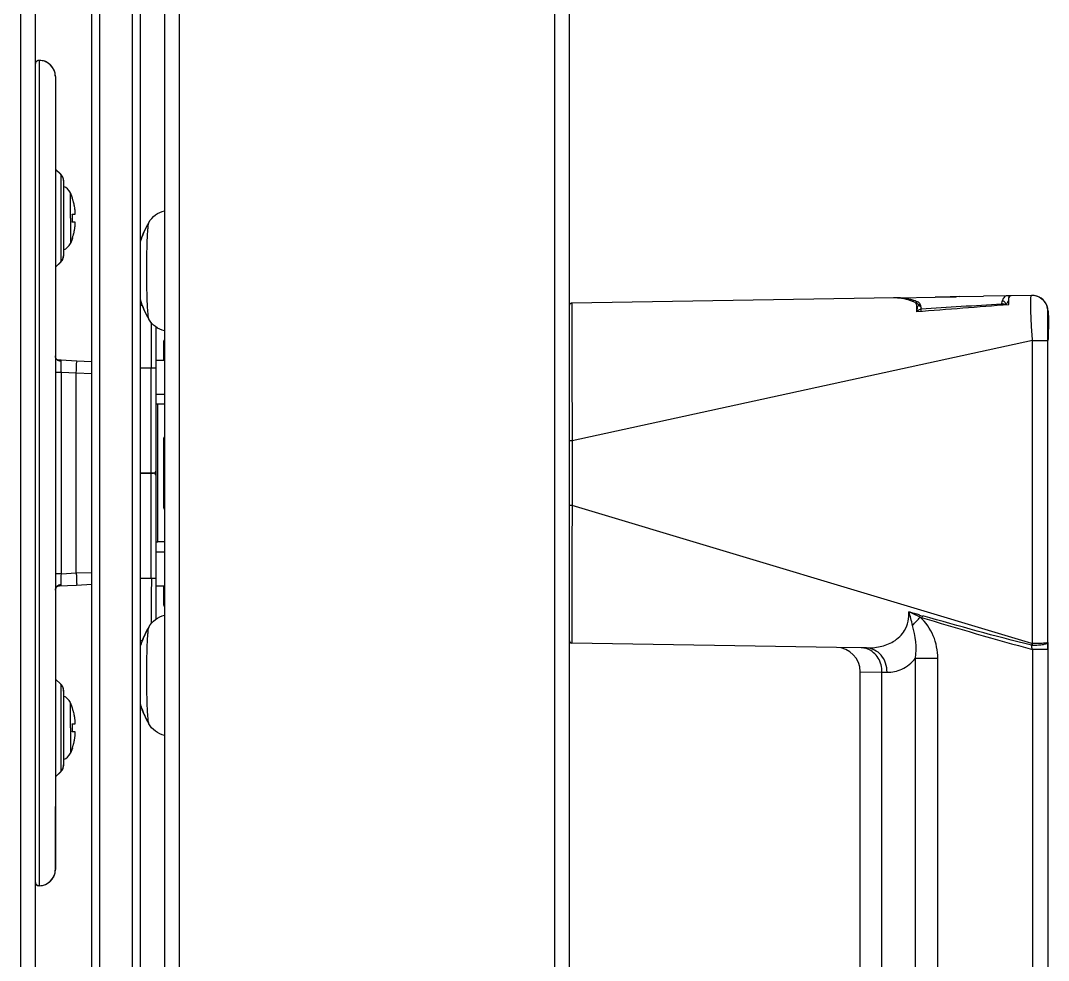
# Model space of a CAD drawing. Header units: millimetres. Extents: x 473 to 3963, y -1329 to 3488.
# Drawn here: x 3836 to 3963, y 1707.7 to 1823.9 of the extents above; entities that cross this region are included whole.
import ezdxf

# ---------------------------------------------------------------- set-up
doc = ezdxf.new("R2010")
doc.units = ezdxf.units.MM
doc.header["$LTSCALE"] = 392.37
doc.layers.get('0').update_dxf_attribs({"linetype": 'CONTINUOUS'})

msp = doc.modelspace()

# ---------------------------------------------------------------- linework, layer by layer
at = {"linetype": 'Continuous'}
for p, q in [((3836.01, 2043.77), (3836.01, 1400.77)), ((3837.81, 2043.77), (3837.81, 1570.07)), ((3853.81, 2042.47), (3853.81, 1493.47)), ((3855.61, 2042.47), (3855.61, 1493.47)), ((3902.01, 2042.47), (3902.01, 1493.47)), ((3903.81, 2042.47), (3903.81, 1493.47)), ((3844.81, 1598.97), (3844.81, 1936.97)), ((3844.81, 1598.97), (3844.81, 1936.97)), ((3845.81, 1598.97), (3845.81, 1936.97)), ((3849.81, 1936.97), (3849.81, 1598.97)), ((3850.81, 1936.97), (3850.81, 1598.97)), ((3850.81, 1936.97), (3850.81, 1598.97)), ((3838.31, 1818.97), (3838.31, 1801.62)), ((3840.31, 1816.97), (3840.31, 1809.17)), ((3840.31, 1816.97), (3840.31, 1809.17)), ((3840.31, 1809.17), (3840.31, 1767.97)), ((3840.99, 1804.89), (3840.31, 1805.51)), ((3840.99, 1804.89), (3840.31, 1805.51)), ((3840.99, 1804.86), (3840.31, 1805.5)), ((3840.99, 1804.86), (3840.31, 1805.5)), ((3840.99, 1804.89), (3840.99, 1804.87)), ((3840.99, 1804.86), (3840.99, 1803.83)), ((3841.31, 1804.15), (3841.31, 1804.13)), ((3841.31, 1804.13), (3841.31, 1803.73)), ((3840.99, 1803.83), (3840.99, 1803.57)), ((3840.99, 1803.57), (3840.99, 1795.37)), ((3841.31, 1803.73), (3841.31, 1803.37)), ((3841.31, 1803.37), (3841.31, 1795.56)), ((3838.31, 1801.62), (3838.31, 1797.32)), ((3842.42, 1801.97), (3842.17, 1802.59)), ((3842.17, 1799.47), (3842.17, 1802.59)), ((3842.4, 1801.97), (3842.42, 1801.97)), ((3842.17, 1799.47), (3842.17, 1796.34)), ((3842.4, 1799.97), (3842.75, 1799.97)), ((3842.75, 1798.97), (3842.4, 1798.97)), ((3851.85, 1798.94), (3851.85, 1798.94)), ((3838.31, 1797.32), (3838.31, 1767.97)), ((3842.42, 1796.96), (3842.17, 1796.34)), ((3842.42, 1796.97), (3842.4, 1796.97)), ((3840.99, 1795.37), (3840.99, 1795.1)), ((3840.99, 1795.1), (3840.99, 1794.07)), ((3841.31, 1795.56), (3841.31, 1795.2)), ((3841.31, 1795.2), (3841.31, 1794.8)), ((3840.99, 1794.07), (3840.31, 1793.43)), ((3840.31, 1793.43), (3840.99, 1794.07)), ((3840.31, 1793.42), (3840.99, 1794.04)), ((3840.99, 1794.04), (3840.31, 1793.42)), ((3840.99, 1794.06), (3840.99, 1794.04)), ((3841.31, 1794.8), (3841.31, 1794.78)), ((3941.52, 1789.59), (3904.15, 1788.97)), ((3941.52, 1789.59), (3904.15, 1788.97)), ((3904.15, 1788.97), (3904.15, 1788.97)), ((3943.9, 1789.63), (3941.52, 1789.59)), ((3943.9, 1789.63), (3941.52, 1789.59)), ((3944.41, 1789.64), (3949.04, 1789.72)), ((3949.44, 1789.73), (3949.56, 1789.73)), ((3949.56, 1789.73), (3950.48, 1789.74)), ((3950.48, 1789.74), (3950.55, 1789.74)), ((3950.55, 1789.74), (3950.64, 1789.75)), ((3950.64, 1789.75), (3951.04, 1789.75)), ((3951.04, 1789.75), (3951.05, 1789.75)), ((3951.05, 1789.75), (3951.12, 1789.75)), ((3951.12, 1789.75), (3951.14, 1789.75)), ((3951.14, 1789.75), (3951.17, 1789.75)), ((3951.17, 1789.75), (3951.62, 1789.76)), ((3951.62, 1789.76), (3951.63, 1789.76)), ((3952.1, 1789.77), (3955.02, 1789.82)), ((3957.91, 1789.87), (3955.02, 1789.82)), ((3957.24, 1788.89), (3957.25, 1788.85)), ((3957.82, 1788.8), (3957.82, 1788.76)), ((3957.91, 1789.87), (3957.91, 1789.87)), ((3958.05, 1789.87), (3957.91, 1789.87)), ((3958.43, 1789.88), (3958.05, 1789.87)), ((3958.14, 1788.78), (3958.15, 1789.67)), ((3960.95, 1789.92), (3958.43, 1789.88)), ((3960.99, 1789.92), (3960.98, 1789.92)), ((3960.98, 1789.92), (3960.99, 1789.92)), ((3960.99, 1789.92), (3960.99, 1789.92)), ((3946.78, 1788.34), (3946.78, 1788.62)), ((3946.78, 1788.28), (3946.78, 1788.34)), ((3946.79, 1787.9), (3946.78, 1788.28)), ((3946.83, 1787.9), (3946.84, 1788.09)), ((3946.84, 1788.09), (3946.85, 1788.34)), ((3947.31, 1788.21), (3947.31, 1788.44)), ((3963.01, 1787.97), (3962.99, 1787.97)), ((3962.99, 1784.35), (3962.99, 1787.92)), ((3962.99, 1787.92), (3962.99, 1787.92)), ((3963.01, 1787.97), (3963.01, 1787.92)), ((3963.02, 1787.97), (3963.01, 1787.97)), ((3963.01, 1787.92), (3963.03, 1786.97)), ((3963.02, 1787.97), (3963.02, 1787.92)), ((3963.02, 1787.92), (3963.05, 1786.97)), ((3851.85, 1786.99), (3851.85, 1786.99)), ((3963.03, 1786.97), (3962.99, 1786.97)), ((3963.03, 1786.97), (3963.01, 1784.46)), ((3963.05, 1786.97), (3963.03, 1784.46)), ((3963.05, 1786.97), (3963.03, 1786.97)), ((3852.71, 1786.04), (3852.71, 1783.82)), ((3852.71, 1783.82), (3852.71, 1783.8)), ((3852.71, 1783.8), (3852.71, 1782.3)), ((3853.71, 1782.72), (3853.71, 1784.27)), ((3961.08, 1784.35), (3904.18, 1771.97)), ((3961.08, 1746.9), (3961.08, 1784.35)), ((3961.08, 1784.35), (3962.98, 1784.35)), ((3962.98, 1747.02), (3962.98, 1784.35)), ((3962.99, 1784.46), (3963.01, 1784.46)), ((3963.01, 1784.46), (3963.03, 1784.46)), ((3853.71, 1781.91), (3853.71, 1782.72)), ((3853.71, 1782.72), (3853.81, 1782.72)), ((3840.68, 1781.92), (3840.65, 1781.92)), ((3840.68, 1781.92), (3840.65, 1781.92)), ((3841.03, 1781.9), (3840.68, 1781.92)), ((3841.03, 1781.9), (3840.68, 1781.92)), ((3842.94, 1781.8), (3841.03, 1781.9)), ((3842.94, 1781.8), (3841.03, 1781.9)), ((3844.81, 1781.7), (3842.94, 1781.8)), ((3852.71, 1782.3), (3852.71, 1782.22)), ((3852.71, 1782.22), (3852.71, 1780.97)), ((3852.71, 1781.91), (3853.81, 1781.91)), ((3852.71, 1781.91), (3853.81, 1781.91)), ((3904.14, 1781.49), (3904.15, 1780.95)), ((3841.05, 1780.4), (3840.31, 1780.4)), ((3842.89, 1780.3), (3841.05, 1780.4)), ((3841.05, 1755.53), (3841.05, 1780.4)), ((3842.89, 1755.63), (3842.89, 1780.3)), ((3844.81, 1780.24), (3842.89, 1780.3)), ((3850.81, 1780.96), (3851.21, 1780.96)), ((3851.21, 1780.96), (3852.17, 1780.96)), ((3852.17, 1780.96), (3852.71, 1780.97)), ((3852.17, 1767.97), (3852.17, 1780.96)), ((3852.71, 1780.97), (3852.71, 1768.22)), ((3852.71, 1777.71), (3853.81, 1777.71)), ((3852.71, 1777.71), (3853.81, 1777.71)), ((3853.81, 1776.47), (3852.98, 1776.47)), ((3853.81, 1776.47), (3852.98, 1776.47)), ((3852.98, 1759.47), (3852.98, 1776.47)), ((3853.71, 1770.72), (3853.71, 1772.27)), ((3904.18, 1771.97), (3903.81, 1771.97)), ((3904.18, 1771.97), (3904.18, 1763.95)), ((3853.71, 1765.21), (3853.71, 1770.72)), ((3853.71, 1765.21), (3853.71, 1770.72)), ((3853.71, 1770.72), (3853.81, 1770.72)), ((3838.31, 1767.97), (3838.31, 1738.61)), ((3840.31, 1767.97), (3840.31, 1755.53)), ((3840.31, 1767.97), (3840.31, 1726.92)), ((3850.96, 1767.97), (3850.81, 1767.97)), ((3850.81, 1767.97), (3850.96, 1767.97)), ((3851.03, 1767.97), (3850.96, 1767.97)), ((3850.96, 1767.97), (3851.03, 1767.97)), ((3851.46, 1767.97), (3851.03, 1767.97)), ((3851.03, 1767.97), (3851.46, 1767.97)), ((3851.59, 1767.97), (3851.46, 1767.97)), ((3851.46, 1767.97), (3851.59, 1767.97)), ((3851.7, 1767.97), (3851.59, 1767.97)), ((3851.59, 1767.97), (3851.7, 1767.97)), ((3852.17, 1767.97), (3851.7, 1767.97)), ((3851.7, 1767.97), (3852.17, 1767.97)), ((3852.17, 1767.97), (3852.46, 1767.97)), ((3852.46, 1767.97), (3852.17, 1767.97)), ((3852.17, 1754.97), (3852.17, 1767.97)), ((3852.71, 1768.22), (3852.71, 1767.72)), ((3852.71, 1767.72), (3852.71, 1768.22)), ((3852.71, 1767.72), (3852.71, 1754.96)), ((3853.71, 1763.66), (3853.71, 1765.21)), ((3853.71, 1765.21), (3853.81, 1765.21)), ((3904.18, 1763.95), (3903.81, 1763.95)), ((3961.01, 1746.91), (3904.18, 1763.95)), ((3853.81, 1759.47), (3852.98, 1759.47)), ((3853.81, 1759.47), (3852.98, 1759.47)), ((3852.71, 1758.22), (3853.81, 1758.22)), ((3852.71, 1758.22), (3853.81, 1758.22)), ((3842.89, 1755.63), (3844.81, 1755.69)), ((3840.31, 1755.53), (3840.31, 1753.49)), ((3841.05, 1755.53), (3840.31, 1755.53)), ((3841.05, 1755.53), (3842.89, 1755.63)), ((3850.81, 1754.97), (3851.21, 1754.97)), ((3851.21, 1754.97), (3852.17, 1754.97)), ((3852.17, 1754.97), (3852.71, 1754.96)), ((3852.71, 1754.96), (3852.71, 1753.71)), ((3904.14, 1754.97), (3904.13, 1754.44)), ((3840.31, 1753.49), (3840.31, 1742.5)), ((3840.65, 1754.01), (3840.67, 1754.02)), ((3840.65, 1754.01), (3840.68, 1754.01)), ((3840.67, 1754.02), (3840.68, 1754.02)), ((3840.68, 1754.01), (3842.94, 1754.13)), ((3842.94, 1754.13), (3844.81, 1754.23)), ((3852.71, 1754.02), (3853.81, 1754.02)), ((3852.71, 1754.02), (3853.81, 1754.02)), ((3852.71, 1753.71), (3852.71, 1753.63)), ((3852.71, 1753.63), (3852.71, 1752.13)), ((3853.71, 1753.21), (3853.71, 1754.02)), ((3853.71, 1753.21), (3853.71, 1754.02)), ((3853.71, 1751.66), (3853.71, 1753.21)), ((3853.71, 1753.21), (3853.81, 1753.21)), ((3852.71, 1752.13), (3852.71, 1752.12)), ((3852.71, 1752.12), (3852.71, 1749.89)), ((3851.85, 1748.94), (3851.85, 1748.94)), ((3936.84, 1746.41), (3904.15, 1746.96)), ((3936.84, 1746.41), (3904.15, 1746.96)), ((3962.98, 1747.02), (3962.98, 1746.16)), ((3962.99, 1746.16), (3962.99, 1747.02)), ((3939.92, 1746.36), (3936.84, 1746.41)), ((3939.92, 1746.36), (3936.84, 1746.41)), ((3940.55, 1746.35), (3939.92, 1746.36)), ((3940.55, 1746.35), (3939.92, 1746.36)), ((3961.09, 1746.16), (3961.09, 1622.96)), ((3962.98, 1746.16), (3961.09, 1746.16)), ((3962.98, 1746.16), (3962.98, 1622.96)), ((3946.61, 1622.55), (3946.61, 1745.08)), ((3946.61, 1745.08), (3949.37, 1745.08)), ((3949.37, 1622.55), (3949.37, 1745.08)), ((3939.79, 1743.42), (3942.47, 1743.36)), ((3939.79, 1622.33), (3939.79, 1743.41)), ((3942.47, 1622.41), (3942.47, 1743.36)), ((3942.47, 1743.36), (3943.1, 1743.35)), ((3840.99, 1741.89), (3840.31, 1742.51)), ((3840.99, 1741.89), (3840.31, 1742.51)), ((3840.99, 1741.86), (3840.31, 1742.5)), ((3840.99, 1741.86), (3840.31, 1742.5)), ((3840.99, 1741.89), (3840.99, 1741.87)), ((3840.99, 1741.86), (3840.99, 1740.83)), ((3840.99, 1740.83), (3840.99, 1740.57)), ((3840.99, 1740.57), (3840.99, 1732.37)), ((3841.31, 1741.15), (3841.31, 1741.13)), ((3841.31, 1741.03), (3841.31, 1741.15)), ((3841.31, 1741.13), (3841.31, 1740.73)), ((3841.31, 1740.73), (3841.31, 1740.37)), ((3841.31, 1740.37), (3841.31, 1732.56)), ((3842.42, 1738.97), (3842.17, 1739.59)), ((3842.17, 1736.47), (3842.17, 1739.59)), ((3838.31, 1738.61), (3838.31, 1734.31)), ((3842.4, 1738.97), (3842.42, 1738.97)), ((3842.4, 1736.97), (3842.75, 1736.97)), ((3851.85, 1736.99), (3851.85, 1736.99)), ((3842.17, 1736.47), (3842.17, 1733.34)), ((3842.75, 1735.97), (3842.4, 1735.97)), ((3838.31, 1734.31), (3838.31, 1716.97)), ((3842.42, 1733.96), (3842.17, 1733.34)), ((3842.42, 1733.97), (3842.4, 1733.97)), ((3840.99, 1732.37), (3840.99, 1732.1)), ((3840.99, 1732.1), (3840.99, 1731.07)), ((3841.31, 1732.56), (3841.31, 1732.2)), ((3841.31, 1732.2), (3841.31, 1731.8)), ((3841.31, 1731.78), (3841.31, 1731.9)), ((3841.31, 1731.8), (3841.31, 1731.78)), ((3840.99, 1731.07), (3840.31, 1730.43)), ((3840.31, 1730.43), (3840.99, 1731.07)), ((3840.31, 1730.42), (3840.99, 1731.04)), ((3840.99, 1731.04), (3840.31, 1730.42)), ((3840.99, 1731.06), (3840.99, 1731.04)), ((3840.31, 1726.92), (3840.31, 1726.76)), ((3840.31, 1726.92), (3840.31, 1726.76)), ((3840.31, 1726.76), (3840.31, 1718.97)), ((3840.31, 1718.97), (3840.31, 1726.76)), ((3840.31, 1726.76), (3840.31, 1718.97)), ((3840.31, 1718.97), (3840.31, 1726.76))]:
    msp.add_line(p, q, dxfattribs=at)
for points in [[(3958.05, 1789.86), (3958, 1789.86), (3957.91, 1789.87)], [(3840.51, 1782.02), (3840.47, 1782.05), (3840.39, 1782.15), (3840.34, 1782.28), (3840.31, 1782.41), (3840.31, 1782.44)], [(3840.65, 1781.92), (3840.64, 1781.93), (3840.56, 1781.97), (3840.51, 1782.02)], [(3840.68, 1781.91), (3840.68, 1781.91), (3840.65, 1781.92)], [(3840.31, 1753.49), (3840.31, 1753.51), (3840.33, 1753.64), (3840.38, 1753.76), (3840.45, 1753.86), (3840.53, 1753.94), (3840.61, 1753.99), (3840.65, 1754.01)], [(3947.53, 1750.23), (3947.54, 1750.27), (3947.54, 1750.33)], [(3961.08, 1746.9), (3961.06, 1746.9), (3961.03, 1746.9), (3961.01, 1746.91)], [(3960.96, 1746.7), (3960.99, 1746.69), (3961.02, 1746.69), (3961.05, 1746.69), (3961.08, 1746.69)]]:
    msp.add_lwpolyline(points, dxfattribs=at)
for centre, radius, start, end in [((3838.31, 1818.47), 0.5, 90, 180), ((3838.31, 1818.47), 0.5, 158.2283, 180), ((3838.31, 1818.47), 0.5, 150.9708, 158.2283), ((3838.31, 1818.47), 0.5, 136.4566, 150.9708), ((3838.31, 1818.47), 0.5, 127.7474, 136.4566), ((3838.31, 1818.47), 0.5, 114.6848, 127.7474), ((3838.31, 1818.47), 0.5, 105.3533, 114.6848), ((3838.31, 1818.47), 0.5, 92.894, 105.3533), ((3838.31, 1818.47), 0.5, 90, 92.894), ((3838.31, 1816.97), 2, 78.93, 90), ((3838.31, 1816.97), 2, 0, 90), ((3838.31, 1816.97), 2, 70.159, 78.93), ((3838.31, 1816.97), 2, 63.143, 70.159), ((3838.31, 1816.97), 2, 54.1226, 63.143), ((3838.31, 1816.97), 2, 47.3571, 54.1226), ((3838.31, 1816.97), 2, 37.8857, 47.3571), ((3838.31, 1816.97), 2, 31.5714, 37.8857), ((3838.31, 1816.97), 2, 21.0476, 31.5714), ((3838.31, 1816.97), 2, 15.7857, 21.0476), ((3838.31, 1816.97), 2, 0, 15.7857), ((3840.31, 1804.15), 1, 46.1073, 47.4896), ((3840.31, 1804.15), 1, 46.1073, 47.4896), ((3840.31, 1804.13), 1, 15.658, 46.9749), ((3840.31, 1804.13), 1, 15.658, 46.9749), ((3840.31, 1804.15), 1, 31.6596, 46.1073), ((3840.31, 1804.15), 1, 31.6596, 46.1073), ((3840.31, 1804.15), 1, 15.8296, 31.6596), ((3840.31, 1804.15), 1, 15.8295, 31.6596), ((3840.31, 1804.15), 1, 0, 15.8296), ((3840.31, 1804.15), 1, 0, 15.8295), ((3840.31, 1804.13), 1, 0, 15.658), ((3840.31, 1804.13), 1, 0, 15.658), ((3840.81, 1801.97), 1.5, 24.7199, 70.2058), ((3835.79, 1799.65), 7.01, 17.6949, 19.259), ((3835.78, 1799.65), 7.01, 16.1381, 17.6948), ((3835.78, 1799.65), 7.02, 15.8544, 16.1382), ((3835.77, 1799.65), 7.02, 14.5816, 15.8543), ((3835.77, 1799.65), 7.03, 14.0137, 14.5816), ((3835.76, 1799.65), 7.04, 13.0187, 14.0136), ((3835.75, 1799.64), 7.04, 12.287, 13.0187), ((3835.74, 1799.64), 7.05, 11.4455, 12.287), ((3835.73, 1799.64), 7.07, 10.5913, 11.4454), ((3835.71, 1799.64), 7.09, 9.8684, 10.5914), ((3835.69, 1799.63), 7.11, 8.8538, 9.8681), ((3835.66, 1799.63), 7.14, 8.2981, 8.854), ((3835.61, 1799.62), 7.19, 6.7465, 8.2965), ((3838.58, 1800.22), 4.18, 2.3502, 3.3845), ((3838.54, 1800.22), 4.22, 1.9486, 2.3513), ((3838.51, 1800.22), 4.24, 1.3637, 1.9484), ((3838.49, 1800.22), 4.26, 0.8923, 1.3639), ((3838.48, 1800.22), 4.27, 0.4067, 0.8922), ((3838.48, 1800.22), 4.28, 359.8971, 0.4068), ((3838.48, 1800.22), 4.28, 359.464, 359.8971), ((3838.49, 1800.22), 4.27, 358.909, 359.4642), ((3838.5, 1800.22), 4.26, 358.523, 358.9089), ((3835.25, 1799.47), 7.17, 359.9987, 3.9948), ((3835.25, 1799.47), 7.17, 356.0052, 0.0013), ((3838.52, 1800.21), 4.24, 357.8846, 358.5233), ((3838.54, 1800.21), 4.21, 357.5752, 357.8843), ((3838.58, 1800.21), 4.18, 356.6153, 357.5762), ((3838.58, 1798.72), 4.18, 2.4238, 3.3847), ((3838.54, 1798.72), 4.21, 2.1156, 2.4248), ((3838.52, 1798.72), 4.24, 1.4767, 2.1153), ((3862.29, 1792.95), 12.04, 150.1546, 162.523), ((3835.77, 1799.28), 7.03, 345.4184, 345.9863), ((3835.76, 1799.28), 7.04, 345.9864, 346.9813), ((3835.75, 1799.29), 7.04, 346.9813, 347.713), ((3835.74, 1799.29), 7.05, 347.713, 348.5545), ((3835.73, 1799.29), 7.07, 348.5546, 349.4087), ((3835.71, 1799.29), 7.09, 349.4086, 350.1316), ((3835.69, 1799.3), 7.11, 350.1319, 351.1462), ((3835.66, 1799.3), 7.14, 351.146, 351.7019), ((3835.61, 1799.31), 7.19, 351.7035, 353.2535), ((3838.51, 1798.71), 4.24, 358.0516, 358.6363), ((3838.54, 1798.71), 4.22, 357.6487, 358.0514), ((3838.58, 1798.71), 4.18, 356.6155, 357.6498), ((3838.5, 1798.72), 4.26, 1.091, 1.477), ((3838.49, 1798.72), 4.27, 0.5359, 1.091), ((3838.48, 1798.72), 4.28, 0.1029, 0.536), ((3838.48, 1798.72), 4.28, 359.5932, 0.1029), ((3838.48, 1798.72), 4.27, 359.1077, 359.5933), ((3838.49, 1798.72), 4.26, 358.6361, 359.1077), ((3862.28, 1792.96), 12.02, 152.8819, 162.5917), ((3840.81, 1796.97), 1.5, 289.7942, 335.2801), ((3835.79, 1799.28), 7.01, 340.741, 342.3051), ((3835.78, 1799.28), 7.01, 342.3052, 343.8619), ((3835.78, 1799.28), 7.02, 343.8618, 344.1456), ((3835.77, 1799.28), 7.02, 344.1457, 345.4184), ((3840.31, 1794.8), 1, 313.0251, 360), ((3840.31, 1794.78), 1, 312.5104, 313.8927), ((3840.31, 1794.78), 1, 313.8927, 328.3404), ((3840.31, 1794.78), 1, 328.3404, 360), ((3862.29, 1792.98), 12.04, 197.418, 209.8452), ((3862.28, 1792.97), 12.02, 197.4675, 207.1182), ((3852.21, 1785.96), 3, 113.0365, 117.9118), ((3852.21, 1785.96), 3, 113.0365, 117.9119), ((3904.16, 1788.62), 0.35, 90.9548, 179.9949), ((3904.16, 1788.62), 0.35, 150.3188, 164.9232), ((3904.16, 1788.62), 0.35, 134.2049, 150.3188), ((3904.16, 1788.62), 0.35, 120.637, 134.2049), ((3904.16, 1788.62), 0.35, 90.9548, 120.637), ((3943.87, 1783.98), 5.65, 82.7938, 84.6076), ((3942.92, 1778.24), 11.59, 70.1186, 73.1303), ((4284.45, -2486.49), 4287.7, 94.36458, 94.51678), ((3958.46, 1788.56), 0.69, 159.7936, 163.753), ((3957.98, 1789.49), 0.381, 47.8304, 53.3877), ((3960.99, 1787.92), 2, 0.0066, 90.9482), ((3961.01, 1787.91), 2.01, 74.2629, 90.9116), ((3961.02, 1787.92), 2, 73.8719, 90.9548), ((3961.01, 1787.92), 2, 72.1649, 74.2171), ((3961.02, 1787.92), 2, 73.3294, 73.8719), ((3961.02, 1787.92), 2, 1.5, 73.3294), ((3961.01, 1787.92), 2, 1.4985, 72.1621), ((3947.2, 1787.8), 0.371, 153.364, 163.2355), ((5181.31, 1787.62), 1329.16, 180.04578, 180.28706), ((3853.91, 1784.27), 0.2, 120.031, 180), ((3853.91, 1784.27), 0.2, 120.031, 180), ((3962.51, 1784.47), 0.504, 343.1716, 359.4414), ((3840.29, 1777.66), 4.27, 84.915, 86.2659), ((3852.98, 1774.47), 2, 90, 97.9028), ((3853.91, 1772.27), 0.2, 120.031, 180), ((3852.46, 1768.22), 0.25, 270, 360), ((3852.46, 1767.72), 0.25, 67.4995, 90), ((3852.46, 1767.72), 0.25, 58.1968, 67.4995), ((3852.46, 1767.72), 0.25, 44.9993, 58.1968), ((3852.46, 1767.72), 0.25, 31.7853, 44.9993), ((3852.46, 1767.72), 0.25, 22.4995, 31.7853), ((3852.46, 1767.72), 0.25, 0, 22.4995), ((3853.91, 1763.66), 0.2, 180, 239.969), ((7969.12, 1740.66), 4065.01, 179.67174, 179.79833), ((3852.98, 1761.47), 2, 262.0972, 270), ((4978.01, 1748.9), 1125.85, 179.69115, 179.97601), ((3840.42, 1756.78), 2.78, 275.2054, 276.035), ((3853.91, 1751.66), 0.2, 180, 239.969), ((3853.91, 1751.66), 0.2, 180, 239.969), ((3895.6, 1796.94), 69.65, 316.6683, 317.8114), ((4109.18, 2285.62), 559.42, 253.1691, 254.649), ((3862.29, 1742.95), 12.04, 150.1546, 162.523), ((3862.28, 1742.96), 12.02, 152.8819, 162.5917), ((3852.21, 1749.97), 3, 242.0882, 246.9296), ((3852.21, 1749.97), 3, 242.0881, 246.9295), ((3904.16, 1747.31), 0.35, 180, 269.0452), ((3904.16, 1747.31), 0.35, 195.0835, 209.6873), ((3904.16, 1747.31), 0.35, 209.6873, 225.7983), ((3904.16, 1747.31), 0.35, 225.7983, 239.3665), ((3904.16, 1747.31), 0.35, 239.3665, 269.0453), ((3964.75, 1745.78), 3.91, 163.3234, 166.5011), ((3942.11, 1746.79), 18.98, 359.7018, 0.3247), ((3936.79, 1743.42), 3, 0, 89.0452), ((3939.87, 1744.04), 2.33, 68.6854, 73.3526), ((3915.38, 1735.34), 46.96, 13.3124, 13.9912), ((3840.31, 1741.15), 1, 46.1073, 47.4896), ((3840.31, 1741.13), 1, 15.658, 46.9749), ((3840.31, 1741.13), 1, 15.658, 46.9749), ((3840.31, 1741.15), 1, 31.6596, 46.1073), ((3840.31, 1741.15), 1, 0, 31.6596), ((3840.31, 1741.13), 1, 0, 15.658), ((3840.31, 1741.13), 1, 0, 15.658), ((3840.81, 1738.97), 1.5, 24.7199, 70.2058), ((3862.29, 1742.98), 12.04, 197.418, 209.8452), ((3862.28, 1742.97), 12.02, 197.4675, 207.1182), ((3835.79, 1736.65), 7.01, 17.6949, 19.259), ((3835.78, 1736.65), 7.01, 16.1381, 17.6948), ((3835.78, 1736.65), 7.02, 15.8544, 16.1382), ((3835.77, 1736.65), 7.02, 14.5816, 15.8543), ((3835.77, 1736.65), 7.03, 14.0137, 14.5816), ((3835.76, 1736.65), 7.04, 13.0187, 14.0136), ((3835.75, 1736.64), 7.04, 12.287, 13.0187), ((3835.74, 1736.64), 7.05, 11.4455, 12.287), ((3835.73, 1736.64), 7.07, 10.5913, 11.4454), ((3835.71, 1736.64), 7.09, 9.8684, 10.5914), ((3835.25, 1736.47), 7.17, 359.9987, 3.9948), ((3835.69, 1736.63), 7.11, 8.8538, 9.8681), ((3835.66, 1736.63), 7.14, 8.2981, 8.854), ((3835.61, 1736.62), 7.19, 6.7465, 8.2965), ((3838.58, 1737.22), 4.18, 2.3502, 3.3845), ((3838.54, 1737.22), 4.22, 1.9486, 2.3513), ((3838.51, 1737.22), 4.24, 1.3637, 1.9484), ((3838.52, 1737.21), 4.24, 357.8846, 358.5233), ((3838.54, 1737.21), 4.21, 357.5752, 357.8843), ((3838.58, 1737.21), 4.18, 356.6153, 357.5762), ((3838.49, 1737.22), 4.26, 0.8923, 1.3639), ((3838.48, 1737.22), 4.27, 0.4067, 0.8922), ((3838.48, 1737.22), 4.28, 359.8971, 0.4068), ((3838.48, 1737.22), 4.28, 359.464, 359.8971), ((3838.49, 1737.22), 4.27, 358.909, 359.4642), ((3838.5, 1737.22), 4.26, 358.523, 358.9089), ((3835.25, 1736.47), 7.17, 356.0052, 0.0013), ((3835.61, 1736.31), 7.19, 351.7035, 353.2535), ((3838.58, 1735.72), 4.18, 2.4238, 3.3847), ((3838.54, 1735.72), 4.21, 2.1156, 2.4248), ((3838.52, 1735.72), 4.24, 1.4767, 2.1153), ((3838.51, 1735.71), 4.24, 358.0516, 358.6363), ((3838.54, 1735.71), 4.22, 357.6487, 358.0514), ((3838.58, 1735.71), 4.18, 356.6155, 357.6498), ((3838.5, 1735.72), 4.26, 1.091, 1.477), ((3838.49, 1735.72), 4.27, 0.5359, 1.091), ((3838.48, 1735.72), 4.28, 0.1029, 0.536), ((3838.48, 1735.72), 4.28, 359.5932, 0.1029), ((3838.48, 1735.72), 4.27, 359.1077, 359.5933), ((3838.49, 1735.72), 4.26, 358.6361, 359.1077), ((3835.79, 1736.28), 7.01, 340.741, 342.3051), ((3835.78, 1736.28), 7.01, 342.3052, 343.8619), ((3835.78, 1736.28), 7.02, 343.8618, 344.1456), ((3835.77, 1736.28), 7.02, 344.1457, 345.4184), ((3835.77, 1736.28), 7.03, 345.4184, 345.9863), ((3835.76, 1736.28), 7.04, 345.9864, 346.9813), ((3835.75, 1736.29), 7.04, 346.9813, 347.713), ((3835.74, 1736.29), 7.05, 347.713, 348.5545), ((3835.73, 1736.29), 7.07, 348.5546, 349.4087), ((3835.71, 1736.29), 7.09, 349.4086, 350.1316), ((3835.69, 1736.3), 7.11, 350.1319, 351.1462), ((3835.66, 1736.3), 7.14, 351.146, 351.7019), ((3840.81, 1733.97), 1.5, 289.7942, 335.2801), ((3840.31, 1731.8), 1, 313.0251, 360), ((3840.31, 1731.78), 1, 328.3404, 360), ((3840.31, 1731.78), 1, 312.5104, 313.8927), ((3840.31, 1731.78), 1, 313.8927, 328.3404), ((3838.31, 1718.97), 2, 270, 360), ((3838.31, 1718.97), 2, 344.2143, 360), ((3838.31, 1718.97), 2, 312.6429, 322.1143), ((3838.31, 1718.97), 2, 322.1143, 328.4286), ((3838.31, 1718.97), 2, 328.4286, 338.9524), ((3838.31, 1718.97), 2, 338.9524, 344.2143), ((3838.31, 1717.47), 0.5, 180, 201.7717), ((3838.31, 1717.47), 0.5, 180, 270), ((3838.31, 1717.47), 0.5, 201.7717, 209.0292), ((3838.31, 1717.47), 0.5, 209.0292, 223.5434), ((3838.31, 1717.47), 0.5, 223.5434, 232.2526), ((3838.31, 1717.47), 0.5, 232.2526, 245.3152), ((3838.31, 1717.47), 0.5, 245.3152, 254.6467), ((3838.31, 1717.47), 0.5, 254.6467, 267.106), ((3838.31, 1717.47), 0.5, 267.106, 270), ((3838.31, 1718.97), 2, 270, 281.07), ((3838.31, 1718.97), 2, 281.07, 289.841), ((3838.31, 1718.97), 2, 289.841, 296.857), ((3838.31, 1718.97), 2, 296.857, 305.8774), ((3838.31, 1718.97), 2, 305.8774, 312.6429)]:
    msp.add_arc(centre, radius, start, end, dxfattribs=at)
msp.add_ellipse((3960.99, 1787.92), major_axis=(2, 0.03), ratio=0.999998, start_param=-0.016665, end_param=1.570796, dxfattribs=at)
for points, knots in [([(3851.85, 1798.94), (3852.06, 1799.3), (3852.62, 1799.94), (3853.4, 1800.3), (3853.81, 1800.39)], [0, 0, 0, 0, 0.496606, 1, 1, 1, 1]), ([(3851.85, 1798.94), (3851.84, 1798.92), (3851.82, 1798.85), (3851.77, 1798.65), (3851.73, 1798.28), (3851.68, 1797.7), (3851.64, 1796.97), (3851.61, 1796.09), (3851.57, 1794.74), (3851.56, 1792.97), (3851.57, 1791.19), (3851.61, 1789.84), (3851.64, 1788.97), (3851.68, 1788.23), (3851.73, 1787.65), (3851.77, 1787.28), (3851.82, 1787.08), (3851.84, 1787.01), (3851.85, 1786.99)], [0, 0, 0, 0, 0.006769, 0.017566, 0.051169, 0.099938, 0.162274, 0.236082, 0.318861, 0.499874, 0.680906, 0.763709, 0.837548, 0.899922, 0.948735, 0.982386, 0.993207, 1, 1, 1, 1]), ([(3904.15, 1788.97), (3904.14, 1788.97), (3904.16, 1788.91), (3904.14, 1788.83), (3904.15, 1788.67), (3904.14, 1788.34), (3904.14, 1787.77), (3904.14, 1786.92), (3904.14, 1785.84), (3904.14, 1784.55), (3904.14, 1783.08), (3904.14, 1782.03), (3904.14, 1781.49)], [0, 0, 0, 0, 0.004199, 0.016711, 0.037553, 0.066702, 0.149539, 0.264187, 0.409006, 0.581791, 0.779836, 1, 1, 1, 1]), ([(3946.28, 1789.33), (3946.12, 1789.38), (3945.51, 1789.55), (3944.87, 1789.65), (3944.41, 1789.64)], [0, 0, 0, 0, 0.27404, 1, 1, 1, 1]), ([(3946.25, 1789.19), (3946.11, 1789.24), (3945.56, 1789.41), (3945, 1789.54), (3944.58, 1789.59)], [0, 0, 0, 0, 0.26836, 1, 1, 1, 1]), ([(3946.78, 1788.62), (3946.78, 1788.74), (3946.67, 1789.03), (3946.4, 1789.15), (3946.25, 1789.19)], [0, 0, 0, 0, 0.444195, 1, 1, 1, 1]), ([(3946.69, 1788.91), (3946.7, 1788.94), (3946.73, 1789.03), (3946.8, 1789.11), (3946.86, 1789.14)], [0, 0, 0, 0, 0.271602, 1, 1, 1, 1]), ([(3946.87, 1788.86), (3946.86, 1788.86), (3946.8, 1788.88), (3946.74, 1788.9), (3946.69, 1788.91)], [0, 0, 0, 0, 0.224254, 1, 1, 1, 1]), ([(3947.31, 1788.44), (3947.3, 1788.51), (3947.28, 1788.65), (3947.22, 1788.85), (3947.09, 1789.04), (3946.94, 1789.11), (3946.86, 1789.14)], [0, 0, 0, 0, 0.245987, 0.474119, 0.705765, 1, 1, 1, 1]), ([(3947.03, 1788.78), (3946.99, 1788.8), (3946.94, 1788.83), (3946.89, 1788.85), (3946.87, 1788.86)], [0, 0, 0, 0, 0.724056, 1, 1, 1, 1]), ([(3947.31, 1788.44), (3947.29, 1788.48), (3947.22, 1788.61), (3947.12, 1788.72), (3947.03, 1788.78)], [0, 0, 0, 0, 0.282196, 1, 1, 1, 1]), ([(3952.1, 1789.77), (3951.57, 1789.76), (3950.55, 1789.7), (3949.53, 1789.73), (3949.04, 1789.72)], [0, 0, 0, 0, 0.520583, 1, 1, 1, 1]), ([(3957.31, 1789.24), (3957.27, 1789.16), (3957.25, 1789.04), (3957.24, 1788.92), (3957.24, 1788.89)], [0, 0, 0, 0, 0.736652, 1, 1, 1, 1]), ([(3957.65, 1788.74), (3957.57, 1788.82), (3957.43, 1788.89), (3957.28, 1788.89), (3957.24, 1788.89)], [0, 0, 0, 0, 0.739927, 1, 1, 1, 1]), ([(3957.25, 1788.71), (3957.25, 1788.73), (3957.25, 1788.77), (3957.25, 1788.82), (3957.25, 1788.85)], [0, 0, 0, 0, 0.288342, 1, 1, 1, 1]), ([(3957.91, 1789.87), (3957.86, 1789.87), (3957.7, 1789.82), (3957.48, 1789.59), (3957.37, 1789.37), (3957.31, 1789.24)], [0, 0, 0, 0, 0.18226, 0.524293, 1, 1, 1, 1]), ([(3957.82, 1788.8), (3957.8, 1788.92), (3957.67, 1789.14), (3957.43, 1789.23), (3957.31, 1789.24)], [0, 0, 0, 0, 0.48906, 1, 1, 1, 1]), ([(3958.14, 1789.27), (3958.12, 1789.25), (3958.02, 1789.16), (3957.94, 1789.04), (3957.89, 1788.94)], [0, 0, 0, 0, 0.216034, 1, 1, 1, 1]), ([(3958.43, 1789.88), (3958.41, 1789.88), (3958.29, 1789.85), (3958.21, 1789.75), (3958.15, 1789.67)], [0, 0, 0, 0, 0.19532, 1, 1, 1, 1]), ([(3961.08, 1784.35), (3961.03, 1785.06), (3960.96, 1786.09), (3960.89, 1787.4), (3960.87, 1788.24), (3960.86, 1788.91), (3960.86, 1789.45), (3960.89, 1789.71), (3960.91, 1789.92), (3960.95, 1789.92)], [0, 0, 0, 0, 0.380912, 0.553417, 0.704835, 0.82916, 0.921566, 0.978712, 1, 1, 1, 1]), ([(3946.85, 1788.34), (3946.85, 1788.33), (3946.82, 1788.34), (3946.8, 1788.33), (3946.79, 1788.33)], [0, 0, 0, 0, 0.253298, 1, 1, 1, 1]), ([(3946.85, 1788.34), (3946.85, 1788.39), (3946.86, 1788.48), (3946.89, 1788.61), (3946.99, 1788.68), (3947.1, 1788.66), (3947.21, 1788.57), (3947.28, 1788.49), (3947.31, 1788.44)], [0, 0, 0, 0, 0.18772, 0.37609, 0.489335, 0.580326, 0.774917, 1, 1, 1, 1]), ([(3947.32, 1787.94), (3947.32, 1787.97), (3947.32, 1788.06), (3947.31, 1788.15), (3947.31, 1788.21)], [0, 0, 0, 0, 0.293237, 1, 1, 1, 1]), ([(3962.98, 1784.35), (3962.98, 1784.8), (3962.98, 1785.46), (3962.98, 1786.3), (3962.98, 1786.84), (3962.98, 1787.28), (3962.99, 1787.57), (3962.98, 1787.76), (3963, 1787.83), (3962.97, 1787.92), (3962.99, 1787.92)], [0, 0, 0, 0, 0.381504, 0.554627, 0.706766, 0.831664, 0.924252, 0.957249, 0.980971, 1, 1, 1, 1]), ([(3853.81, 1785.54), (3853.4, 1785.63), (3852.62, 1785.99), (3852.05, 1786.63), (3851.85, 1786.99)], [0, 0, 0, 0, 0.503275, 1, 1, 1, 1]), ([(3841.02, 1781.76), (3841.02, 1781.79), (3840.99, 1781.86), (3840.84, 1781.9), (3840.73, 1781.91), (3840.67, 1781.92)], [0, 0, 0, 0, 0.166034, 0.507039, 1, 1, 1, 1]), ([(3841.05, 1780.4), (3841.04, 1780.54), (3841.03, 1780.99), (3841.02, 1781.45), (3841.02, 1781.76)], [0, 0, 0, 0, 0.308787, 1, 1, 1, 1]), ([(3842.89, 1780.3), (3842.9, 1780.49), (3842.91, 1780.77), (3842.93, 1781.12), (3842.94, 1781.35), (3842.94, 1781.53), (3842.95, 1781.68), (3842.94, 1781.74), (3842.95, 1781.8), (3842.94, 1781.8)], [0, 0, 0, 0, 0.38261, 0.555386, 0.706805, 0.831145, 0.923533, 0.980478, 1, 1, 1, 1]), ([(3904.15, 1780.95), (3904.15, 1780.25), (3904.16, 1777.26), (3904.17, 1774.27), (3904.18, 1771.97)], [0, 0, 0, 0, 0.233258, 1, 1, 1, 1]), ([(3841.02, 1754.17), (3841.02, 1754.25), (3841.03, 1754.7), (3841.04, 1755.15), (3841.05, 1755.53)], [0, 0, 0, 0, 0.170243, 1, 1, 1, 1]), ([(3842.89, 1755.63), (3842.9, 1755.44), (3842.91, 1755.16), (3842.93, 1754.81), (3842.94, 1754.58), (3842.94, 1754.4), (3842.95, 1754.25), (3842.94, 1754.19), (3842.95, 1754.13), (3842.94, 1754.13)], [0, 0, 0, 0, 0.38261, 0.555386, 0.706805, 0.831146, 0.923533, 0.980478, 1, 1, 1, 1]), ([(3904.13, 1754.44), (3904.13, 1753.89), (3904.13, 1752.84), (3904.13, 1751.36), (3904.13, 1750.07), (3904.13, 1749), (3904.13, 1748.15), (3904.13, 1747.58), (3904.14, 1747.26), (3904.14, 1747.09), (3904.16, 1747.02), (3904.14, 1746.96), (3904.15, 1746.96)], [0, 0, 0, 0, 0.221182, 0.420038, 0.593244, 0.738016, 0.852187, 0.934285, 0.963058, 0.983575, 0.995863, 1, 1, 1, 1]), ([(3841.02, 1754.17), (3840.84, 1754.16), (3840.47, 1754.02), (3840.31, 1753.66), (3840.31, 1753.49)], [0, 0, 0, 0, 0.516781, 1, 1, 1, 1]), ([(3840.71, 1754.02), (3840.75, 1754.02), (3840.86, 1754.03), (3841.02, 1754.09), (3841.02, 1754.17)], [0, 0, 0, 0, 0.357194, 1, 1, 1, 1]), ([(3940.55, 1746.35), (3941.12, 1746.34), (3942.27, 1746.45), (3943.99, 1747.08), (3945.55, 1748.52), (3945.83, 1750.05), (3945.79, 1750.83)], [0, 0, 0, 0, 0.217032, 0.444172, 0.696458, 1, 1, 1, 1]), ([(3945.79, 1750.83), (3945.94, 1750.79), (3946.23, 1750.69), (3946.69, 1750.6), (3947.12, 1750.44), (3947.39, 1750.27), (3947.53, 1750.23)], [0, 0, 0, 0, 0.250022, 0.500992, 0.750212, 1, 1, 1, 1]), ([(3851.85, 1748.94), (3852.06, 1749.3), (3852.62, 1749.94), (3853.4, 1750.3), (3853.81, 1750.39)], [0, 0, 0, 0, 0.496606, 1, 1, 1, 1]), ([(3949.37, 1745.08), (3949.37, 1746.02), (3949, 1747.92), (3947.89, 1749.52), (3947.2, 1750.16)], [0, 0, 0, 0, 0.50051, 1, 1, 1, 1]), ([(3851.85, 1748.94), (3851.84, 1748.92), (3851.82, 1748.85), (3851.77, 1748.65), (3851.73, 1748.28), (3851.68, 1747.7), (3851.64, 1746.97), (3851.61, 1746.09), (3851.57, 1744.74), (3851.56, 1742.97), (3851.57, 1741.19), (3851.61, 1739.84), (3851.64, 1738.97), (3851.68, 1738.23), (3851.73, 1737.65), (3851.77, 1737.28), (3851.82, 1737.08), (3851.84, 1737.01), (3851.85, 1736.99)], [0, 0, 0, 0, 0.006769, 0.017566, 0.051169, 0.099938, 0.162274, 0.236082, 0.318861, 0.499874, 0.680906, 0.763709, 0.837548, 0.899922, 0.948735, 0.982386, 0.993207, 1, 1, 1, 1]), ([(3961.08, 1746.69), (3961.33, 1746.69), (3961.77, 1746.71), (3962.38, 1746.78), (3962.73, 1746.87), (3962.98, 1746.96), (3962.98, 1747.02)], [0, 0, 0, 0, 0.375521, 0.69227, 0.907523, 1, 1, 1, 1]), ([(3962.98, 1747.02), (3962.98, 1747), (3962.91, 1746.99), (3962.82, 1746.97), (3962.64, 1746.95), (3962.31, 1746.92), (3961.77, 1746.9), (3961.33, 1746.9), (3961.08, 1746.9)], [0, 0, 0, 0, 0.022518, 0.079662, 0.171165, 0.294072, 0.615962, 1, 1, 1, 1]), ([(3943.1, 1743.35), (3943.11, 1744.1), (3942.66, 1745.59), (3941.23, 1746.34), (3940.55, 1746.35)], [0, 0, 0, 0, 0.525172, 1, 1, 1, 1]), ([(3942.47, 1743.36), (3942.48, 1743.97), (3942.18, 1745.16), (3941.24, 1746), (3940.72, 1746.21)], [0, 0, 0, 0, 0.519294, 1, 1, 1, 1]), ([(3943.1, 1743.35), (3943.72, 1743.34), (3945.09, 1743.62), (3946.15, 1744.52), (3946.61, 1745.08)], [0, 0, 0, 0, 0.461673, 1, 1, 1, 1]), ([(3853.81, 1735.54), (3853.4, 1735.63), (3852.62, 1735.99), (3852.05, 1736.63), (3851.85, 1736.99)], [0, 0, 0, 0, 0.503275, 1, 1, 1, 1])]:
    msp.add_open_spline(points, degree=3, knots=knots, dxfattribs=at)
for points in [[(3944.4, 1789.61), (3944.23, 1789.63), (3944.07, 1789.64), (3943.9, 1789.63)], [(3957.25, 1788.85), (3953.93, 1788.64), (3950.62, 1788.43), (3947.31, 1788.21)], [(3957.61, 1788.74), (3957.51, 1788.82), (3957.37, 1788.86), (3957.25, 1788.85)], [(3957.89, 1788.94), (3957.86, 1788.89), (3957.84, 1788.85), (3957.82, 1788.8)], [(3958.05, 1789.86), (3958.11, 1789.85), (3958.16, 1789.83), (3958.21, 1789.79)], [(3946.87, 1787.96), (3946.9, 1788.01), (3946.93, 1788.06), (3946.97, 1788.09)], [(3946.97, 1788.09), (3947.06, 1788.17), (3947.19, 1788.21), (3947.31, 1788.21)], [(3840.35, 1782.24), (3840.32, 1782.3), (3840.31, 1782.37), (3840.31, 1782.44)], [(3840.52, 1781.97), (3840.44, 1782.05), (3840.38, 1782.14), (3840.35, 1782.24)], [(3840.74, 1781.82), (3840.66, 1781.86), (3840.58, 1781.91), (3840.52, 1781.97)], [(3841.02, 1781.76), (3840.93, 1781.77), (3840.83, 1781.79), (3840.74, 1781.82)], [(3840.43, 1754), (3840.51, 1754), (3840.59, 1754.01), (3840.67, 1754.01)], [(3946.26, 1749.14), (3946.11, 1749.71), (3945.97, 1750.28), (3945.79, 1750.83)], [(3947.2, 1750.16), (3946.74, 1750.4), (3946.27, 1750.62), (3945.79, 1750.83)], [(3960.96, 1746.7), (3956.45, 1747.79), (3951.99, 1749.04), (3947.54, 1750.33)], [(3946.61, 1745.08), (3946.84, 1746.41), (3946.6, 1747.82), (3946.26, 1749.14)], [(3940.54, 1746.27), (3940.34, 1746.33), (3940.13, 1746.36), (3939.92, 1746.36)]]:
    msp.add_open_spline(points, degree=3, dxfattribs=at)

doc.saveas('drawing.dxf')
